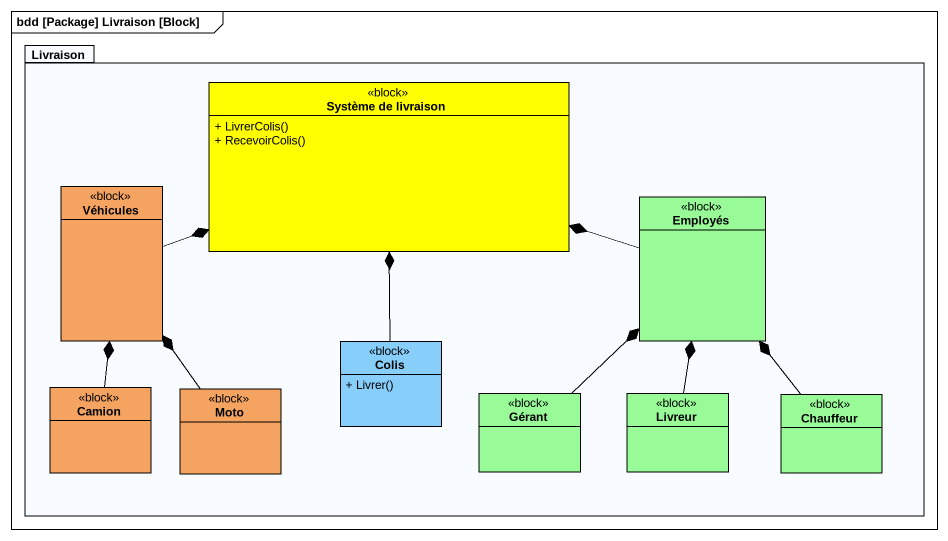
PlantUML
@startuml
mainframe bdd [Package] Livraison [Block]
hide circle
hide empty members
skinparam classAttributeIconSize 0
package Livraison {
  class "Système de livraison" as Système_de_livraison <<block>> #FFFF00 {
    + LivrerColis()
    + RecevoirColis()
  }
  class Véhicules <<block>> #F4A460
  class Employés <<block>> #98FB98
  class Colis <<block>> #87CEFA {
    + Livrer()
  }
  class Camion <<block>> #F4A460
  class Moto <<block>> #F4A460
  class Gérant <<block>> #98FB98
  class Livreur <<block>> #98FB98
  class Chauffeur <<block>> #98FB98
}
Véhicules -right-* Système_de_livraison
Employés -left-* Système_de_livraison
Colis -up-* Système_de_livraison
Camion -up-* Véhicules
Moto -up-* Véhicules
Gérant -up-* Employés
Livreur -up-* Employés
Chauffeur -up-* Employés
@enduml
